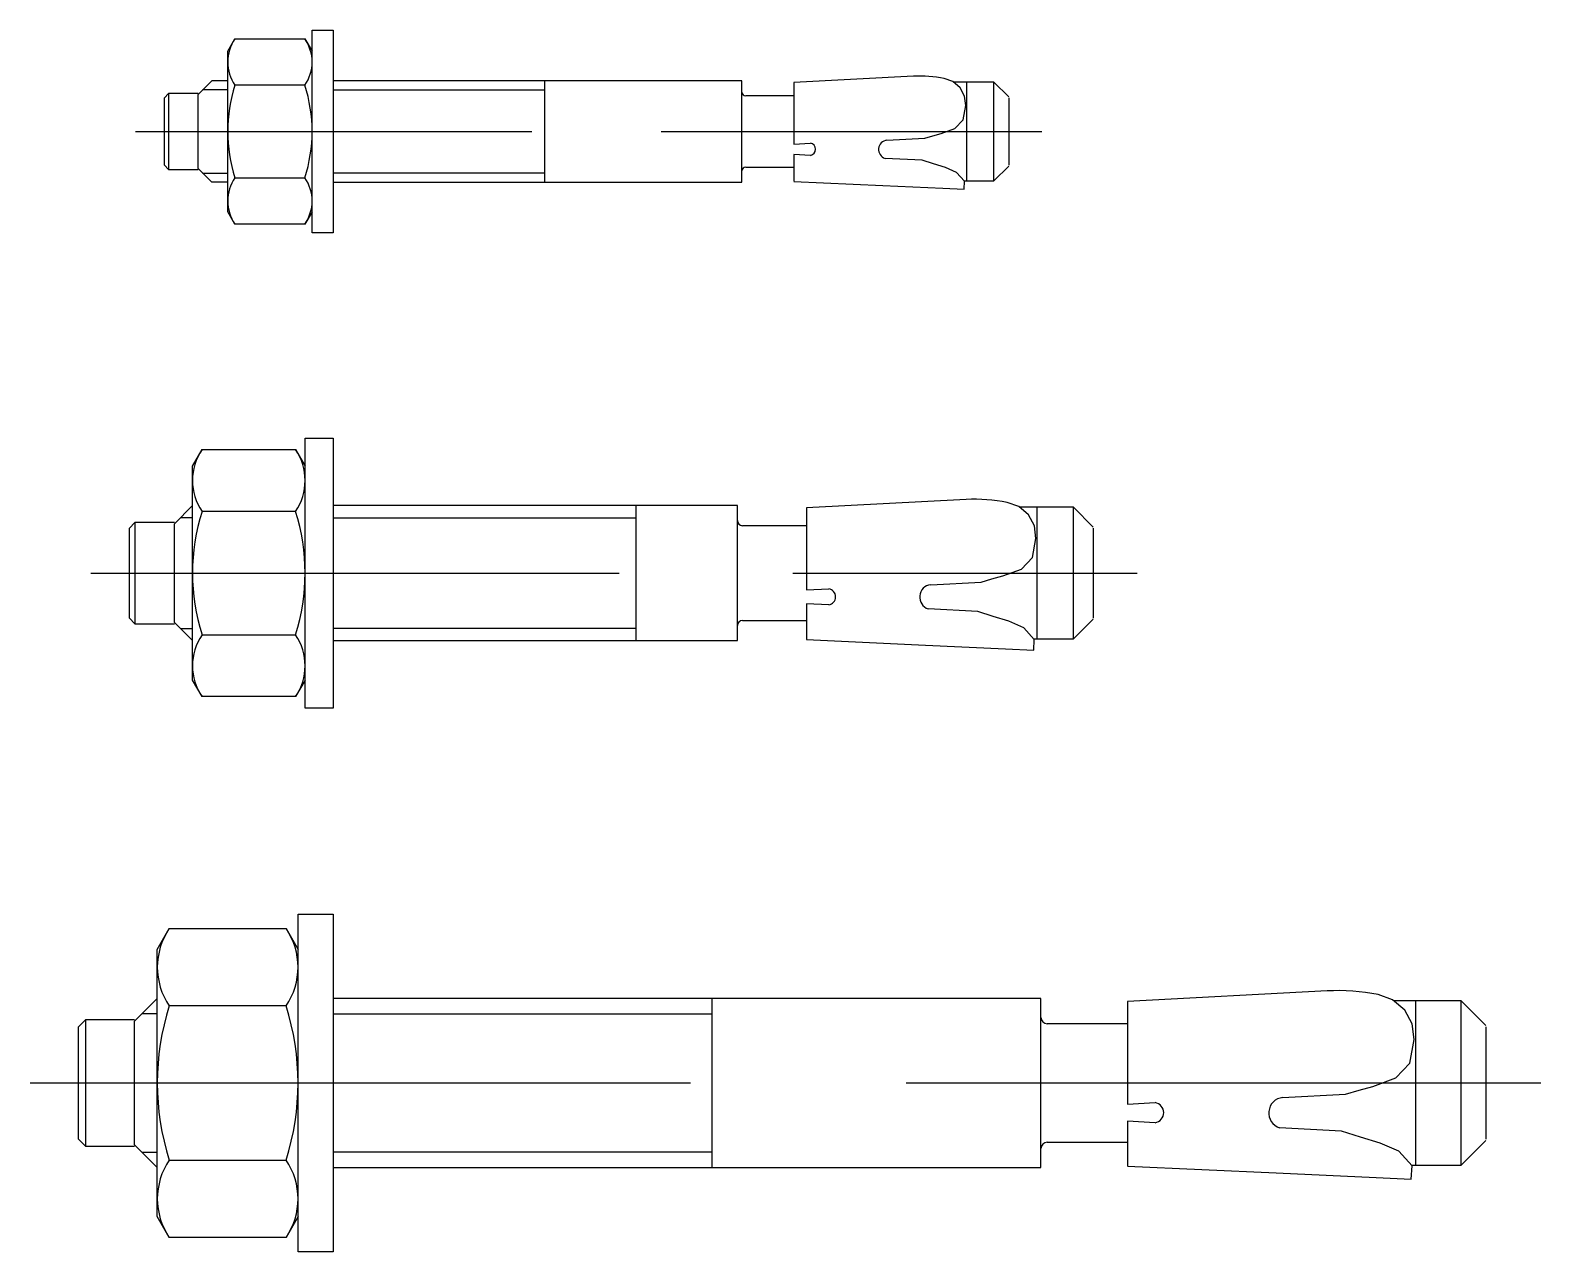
# Model space of a CAD drawing. Header units: millimetres. Extents: x -29692 to 34729, y -8412 to 43293.
# Drawn here: x -16548.8 to -16459.4, y 3286 to 3358.3 of the extents above; entities that cross this region are included whole.
import ezdxf

# ---------------------------------------------------------------- set-up
doc = ezdxf.new("R2010")
doc.units = ezdxf.units.MM

# ---------------------------------------------------------------- blocks, each defined once
blk = doc.blocks.new('*U1022')
at = {"color": 0, "linetype": 'ByBlock', "lineweight": -2}
for p, q in [((-6.25, 4.75), (-5.825, 5.486)), ((-5.825, 5.486), (-1.675, 5.486)), ((-1.675, 5.486), (-1.25, 4.75)), ((-1.25, 6), (0, 6)), ((-1.25, -6), (-1.25, 6)), ((0, 6), (0, -6)), ((-6.25, -4.75), (-6.25, 4.75)), ((-8, 2.195), (-7.195, 3)), ((-6.25, 3), (-7.195, 3)), ((-1.675, 2.743), (-5.825, 2.743)), ((24.2, 3), (0, 3)), ((12.5, 3), (12.5, -3)), ((24.2, -3), (24.2, 3)), ((34.363, 3.272), (27.274, 2.9)), ((27.274, 2.9), (27.274, -0.749)), ((36.691, 2.952), (36.179, 3.14)), ((37.127, 2.589), (36.691, 2.952)), ((39.125, 2.925), (36.738, 2.925)), ((37.499, 2.925), (37.499, -2.925)), ((40.002, 2.047), (39.125, 2.925)), ((39.125, -2.925), (39.125, 2.925)), ((-10, 2), (-9.75, 2.25)), ((-10, -2), (-10, 2)), ((-9.75, 2.25), (-9.75, -2.25)), ((-8, 2.25), (-9.75, 2.25)), ((-8, -2.195), (-8, 2.195)), ((-6.25, 2.463), (-7.732, 2.463)), ((0, 2.463), (12.5, 2.463)), ((27.274, 2.108), (24.424, 2.108)), ((37.387, 2.098), (37.127, 2.589)), ((37.455, 1.545), (37.387, 2.098)), ((40, 2), (40, -2)), ((37.3, 0.7), (37.455, 1.545)), ((-11.711, 0), (11.751, 0)), ((19.408, 0), (41.956, 0)), ((35.992, -0.119), (36.811, 0.182)), ((36.811, 0.182), (37.3, 0.7)), ((27.274, -0.749), (28.253, -0.697)), ((32.786, -0.516), (35.022, -0.399)), ((35.022, -0.399), (35.501, -0.256)), ((35.501, -0.256), (35.992, -0.119)), ((27.274, -1.361), (27.274, -2.943)), ((28.253, -1.413), (27.274, -1.361)), ((34.876, -1.707), (32.676, -1.591)), ((35.551, -1.921), (34.876, -1.707)), ((-9.75, -2.25), (-10, -2)), ((-9.75, -2.25), (-8, -2.25)), ((-7.195, -3), (-8, -2.195)), ((-7.732, -2.463), (-6.25, -2.463)), ((12.5, -2.463), (0, -2.463)), ((24.424, -2.108), (27.274, -2.108)), ((36.252, -2.134), (35.551, -1.921)), ((36.914, -2.425), (36.252, -2.134)), ((37.382, -2.945), (36.914, -2.425)), ((40.002, -2.047), (39.125, -2.925)), ((-6.25, -3), (-7.195, -3)), ((-5.825, -2.743), (-1.675, -2.743)), ((0, -3), (24.2, -3)), ((27.274, -2.954), (32.549, -3.198)), ((32.549, -3.198), (36.102, -3.362)), ((36.102, -3.362), (37.357, -3.42)), ((37.357, -3.42), (37.382, -2.945)), ((37.369, -2.925), (39.125, -2.925)), ((-5.825, -5.486), (-6.25, -4.75)), ((-1.25, -4.75), (-1.675, -5.486)), ((-1.675, -5.486), (-5.825, -5.486)), ((0, -6), (-1.25, -6))]:
    blk.add_line(p, q, dxfattribs=at)
for centre, radius, start, end in [((-3.825, 4.115), 2.425, 145.56153, 214.43847), ((-3.675, 4.115), 2.425, 325.56153, 34.43847), ((2.814, 0), 9.064, 162.38303, 197.61697), ((-10.314, 0), 9.064, 342.38303, 17.61697), ((34.746, -4.031), 7.312, 78.70072, 92.99999), ((24.424, 2.332), 0.224, 180, 270), ((28.199, -1.055), 0.362, 278.59794, 81.40206), ((32.845, -1.065), 0.553, 96.12525, 252.14817), ((24.424, -2.332), 0.224, 90, 180), ((-3.825, -4.115), 2.425, 145.56153, 214.43847), ((-3.675, -4.115), 2.425, 325.56153, 34.43847)]:
    blk.add_arc(centre, radius, start, end, dxfattribs=at)
blk = doc.blocks.new('*U1023')
at = {"color": 0, "linetype": 'ByBlock', "lineweight": -2}
for p, q in [((-8.333, 6.333), (-7.767, 7.315)), ((-7.767, 7.315), (-2.233, 7.315)), ((-2.233, 7.315), (-1.667, 6.333)), ((-1.667, 8), (0, 8)), ((-1.667, -8), (-1.667, 8)), ((0, 8), (0, -8)), ((-8.333, -6.333), (-8.333, 6.333)), ((-9.407, 2.927), (-8.333, 4)), ((-2.233, 3.657), (-7.767, 3.657)), ((23.933, 4), (0, 4)), ((17.927, 4), (17.927, -4)), ((23.933, -4), (23.933, 4)), ((37.485, 4.362), (28.031, 3.867)), ((28.031, 3.867), (28.031, -0.998)), ((40.588, 3.937), (39.905, 4.187)), ((41.169, 3.452), (40.588, 3.937)), ((43.833, 3.899), (40.651, 3.899)), ((41.666, 3.899), (41.666, -3.899)), ((45.003, 2.729), (43.833, 3.899)), ((43.833, -3.899), (43.833, 3.899)), ((-12.073, 2.667), (-11.74, 3)), ((-11.74, 3), (-11.74, -3)), ((-9.407, 3), (-11.74, 3)), ((-9.407, -2.926), (-9.407, 2.927)), ((-8.333, 3.284), (-9.049, 3.284)), ((0, 3.284), (17.927, 3.284)), ((28.031, 2.81), (24.232, 2.81)), ((41.516, 2.798), (41.169, 3.452)), ((41.607, 2.06), (41.516, 2.798)), ((-12.073, -2.667), (-12.073, 2.667)), ((41.4, 0.934), (41.607, 2.06)), ((45, 2.667), (45, -2.667)), ((40.748, 0.243), (41.4, 0.934)), ((-14.354, 0), (16.928, 0)), ((39.656, -0.159), (40.748, 0.243)), ((27.211, 0), (47.608, 0)), ((35.382, -0.688), (38.362, -0.532)), ((38.362, -0.532), (39.001, -0.341)), ((39.001, -0.341), (39.656, -0.159)), ((28.031, -0.998), (29.338, -0.93)), ((-11.74, -3), (-12.073, -2.667)), ((28.031, -1.815), (28.031, -3.924)), ((29.338, -1.884), (28.031, -1.815)), ((38.168, -2.276), (35.234, -2.122)), ((39.068, -2.561), (38.168, -2.276)), ((40.003, -2.846), (39.068, -2.561)), ((-11.74, -3), (-9.407, -3)), ((-8.333, -4), (-9.407, -2.926)), ((-9.049, -3.284), (-8.333, -3.284)), ((17.927, -3.284), (0, -3.284)), ((24.232, -2.81), (28.031, -2.81)), ((40.885, -3.233), (40.003, -2.846)), ((41.509, -3.927), (40.885, -3.233)), ((45.003, -2.729), (43.833, -3.899)), ((-7.767, -3.657), (-2.233, -3.657)), ((0, -4), (23.933, -4)), ((28.031, -3.938), (35.066, -4.264)), ((35.066, -4.264), (39.803, -4.483)), ((41.476, -4.561), (41.509, -3.927)), ((41.491, -3.899), (43.833, -3.899)), ((39.803, -4.483), (41.476, -4.561)), ((-7.767, -7.315), (-8.333, -6.333)), ((-1.667, -6.333), (-2.233, -7.315)), ((-2.233, -7.315), (-7.767, -7.315)), ((0, -8), (-1.667, -8))]:
    blk.add_line(p, q, dxfattribs=at)
for centre, radius, start, end in [((-5.1, 5.486), 3.234, 145.56153, 214.43847), ((-4.9, 5.486), 3.234, 325.56153, 34.43847), ((3.751, 0), 12.085, 162.38303, 197.61697), ((-13.751, 0), 12.085, 342.38303, 17.61697), ((37.995, -5.375), 9.75, 78.70072, 92.99999), ((24.232, 3.109), 0.299, 180, 270), ((35.46, -1.42), 0.737, 96.12525, 252.14817), ((29.266, -1.407), 0.482, 278.59794, 81.40206), ((24.232, -3.109), 0.299, 90, 180), ((-5.1, -5.486), 3.234, 145.56153, 214.43847), ((-4.9, -5.486), 3.234, 325.56153, 34.43847)]:
    blk.add_arc(centre, radius, start, end, dxfattribs=at)
blk = doc.blocks.new('HSA M10')
at = {"color": 0, "linetype": 'ByBlock', "lineweight": -2}
for p, q in [((-2.083, 10), (0, 10)), ((-2.083, -10), (-2.083, 10)), ((0, 10), (0, -10)), ((-10.417, 7.917), (-9.708, 9.144)), ((-9.708, 9.144), (-2.792, 9.144)), ((-2.792, 9.144), (-2.083, 7.917)), ((-10.417, -7.917), (-10.417, 7.917)), ((58.847, 5.453), (47.031, 4.833)), ((-11.759, 3.658), (-10.417, 5)), ((-2.792, 4.572), (-9.708, 4.572)), ((41.908, 5), (0, 5)), ((22.408, 5), (22.408, -5)), ((41.908, -5), (41.908, 5)), ((47.031, 4.833), (47.031, -1.248)), ((62.727, 4.921), (61.873, 5.233)), ((63.453, 4.315), (62.727, 4.921)), ((66.783, 4.874), (62.805, 4.874)), ((64.074, 4.874), (64.074, -4.874)), ((68.245, 3.412), (66.783, 4.874)), ((66.783, -4.874), (66.783, 4.874)), ((-15.092, 3.333), (-14.675, 3.75)), ((-14.675, 3.75), (-14.675, -3.75)), ((-11.759, 3.75), (-14.675, 3.75)), ((-11.759, -3.658), (-11.759, 3.658)), ((-10.417, 4.105), (-11.311, 4.105)), ((0, 4.105), (22.408, 4.105)), ((63.886, 3.497), (63.453, 4.315)), ((-15.092, -3.333), (-15.092, 3.333)), ((47.031, 3.513), (42.282, 3.513)), ((64, 2.575), (63.886, 3.497)), ((68.241, 3.333), (68.241, -3.333)), ((63.741, 1.167), (64, 2.575)), ((62.927, 0.303), (63.741, 1.167)), ((-17.943, 0), (21.159, 0)), ((33.922, 0), (71.502, 0)), ((61.561, -0.199), (62.927, 0.303)), ((56.218, -0.86), (59.945, -0.665)), ((59.945, -0.665), (60.743, -0.426)), ((60.743, -0.426), (61.561, -0.199)), ((47.031, -1.248), (48.664, -1.162)), ((47.031, -2.269), (47.031, -4.905)), ((48.664, -2.355), (47.031, -2.269)), ((59.701, -2.844), (56.034, -2.652)), ((-14.675, -3.75), (-15.092, -3.333)), ((42.282, -3.513), (47.031, -3.513)), ((60.826, -3.202), (59.701, -2.844)), ((61.995, -3.557), (60.826, -3.202)), ((63.098, -4.042), (61.995, -3.557)), ((68.245, -3.412), (66.783, -4.874)), ((-14.675, -3.75), (-11.759, -3.75)), ((-10.417, -5), (-11.759, -3.658)), ((-11.311, -4.105), (-10.417, -4.105)), ((22.408, -4.105), (0, -4.105)), ((63.877, -4.908), (63.098, -4.042)), ((-9.708, -4.572), (-2.792, -4.572)), ((0, -5), (41.908, -5)), ((47.031, -4.923), (55.824, -5.33)), ((55.824, -5.33), (61.745, -5.604)), ((63.836, -5.701), (63.877, -4.908)), ((63.856, -4.874), (66.783, -4.874)), ((61.745, -5.604), (63.836, -5.701)), ((-9.708, -9.144), (-10.417, -7.917)), ((-2.083, -7.917), (-2.792, -9.144)), ((-2.792, -9.144), (-9.708, -9.144)), ((0, -10), (-2.083, -10))]:
    blk.add_line(p, q, dxfattribs=at)
for centre, radius, start, end in [((-6.374, 6.858), 4.042, 145.56153, 214.43847), ((-6.126, 6.858), 4.042, 325.56153, 34.43847), ((59.485, -6.718), 12.188, 78.70072, 92.99999), ((4.689, 0), 15.106, 162.38303, 197.61697), ((-17.189, 0), 15.106, 342.38303, 17.61697), ((42.282, 3.887), 0.374, 180, 270), ((56.317, -1.776), 0.921, 96.12525, 252.14817), ((48.574, -1.758), 0.603, 278.59794, 81.40206), ((42.282, -3.887), 0.374, 90, 180), ((-6.374, -6.858), 4.042, 145.56153, 214.43847), ((-6.126, -6.858), 4.042, 325.56153, 34.43847)]:
    blk.add_arc(centre, radius, start, end, dxfattribs=at)

msp = doc.modelspace()

# ---------------------------------------------------------------- block references
at = {"color": 0, "linetype": 'ByBlock', "lineweight": -2}
for name, p in [('*U1022', (-16530.902, 3352.321)), ('*U1023', (-16530.902, 3326.161)), ('HSA M10', (-16530.902, 3295.958))]:
    msp.add_blockref(name, p, dxfattribs=at)

doc.saveas('drawing.dxf')
